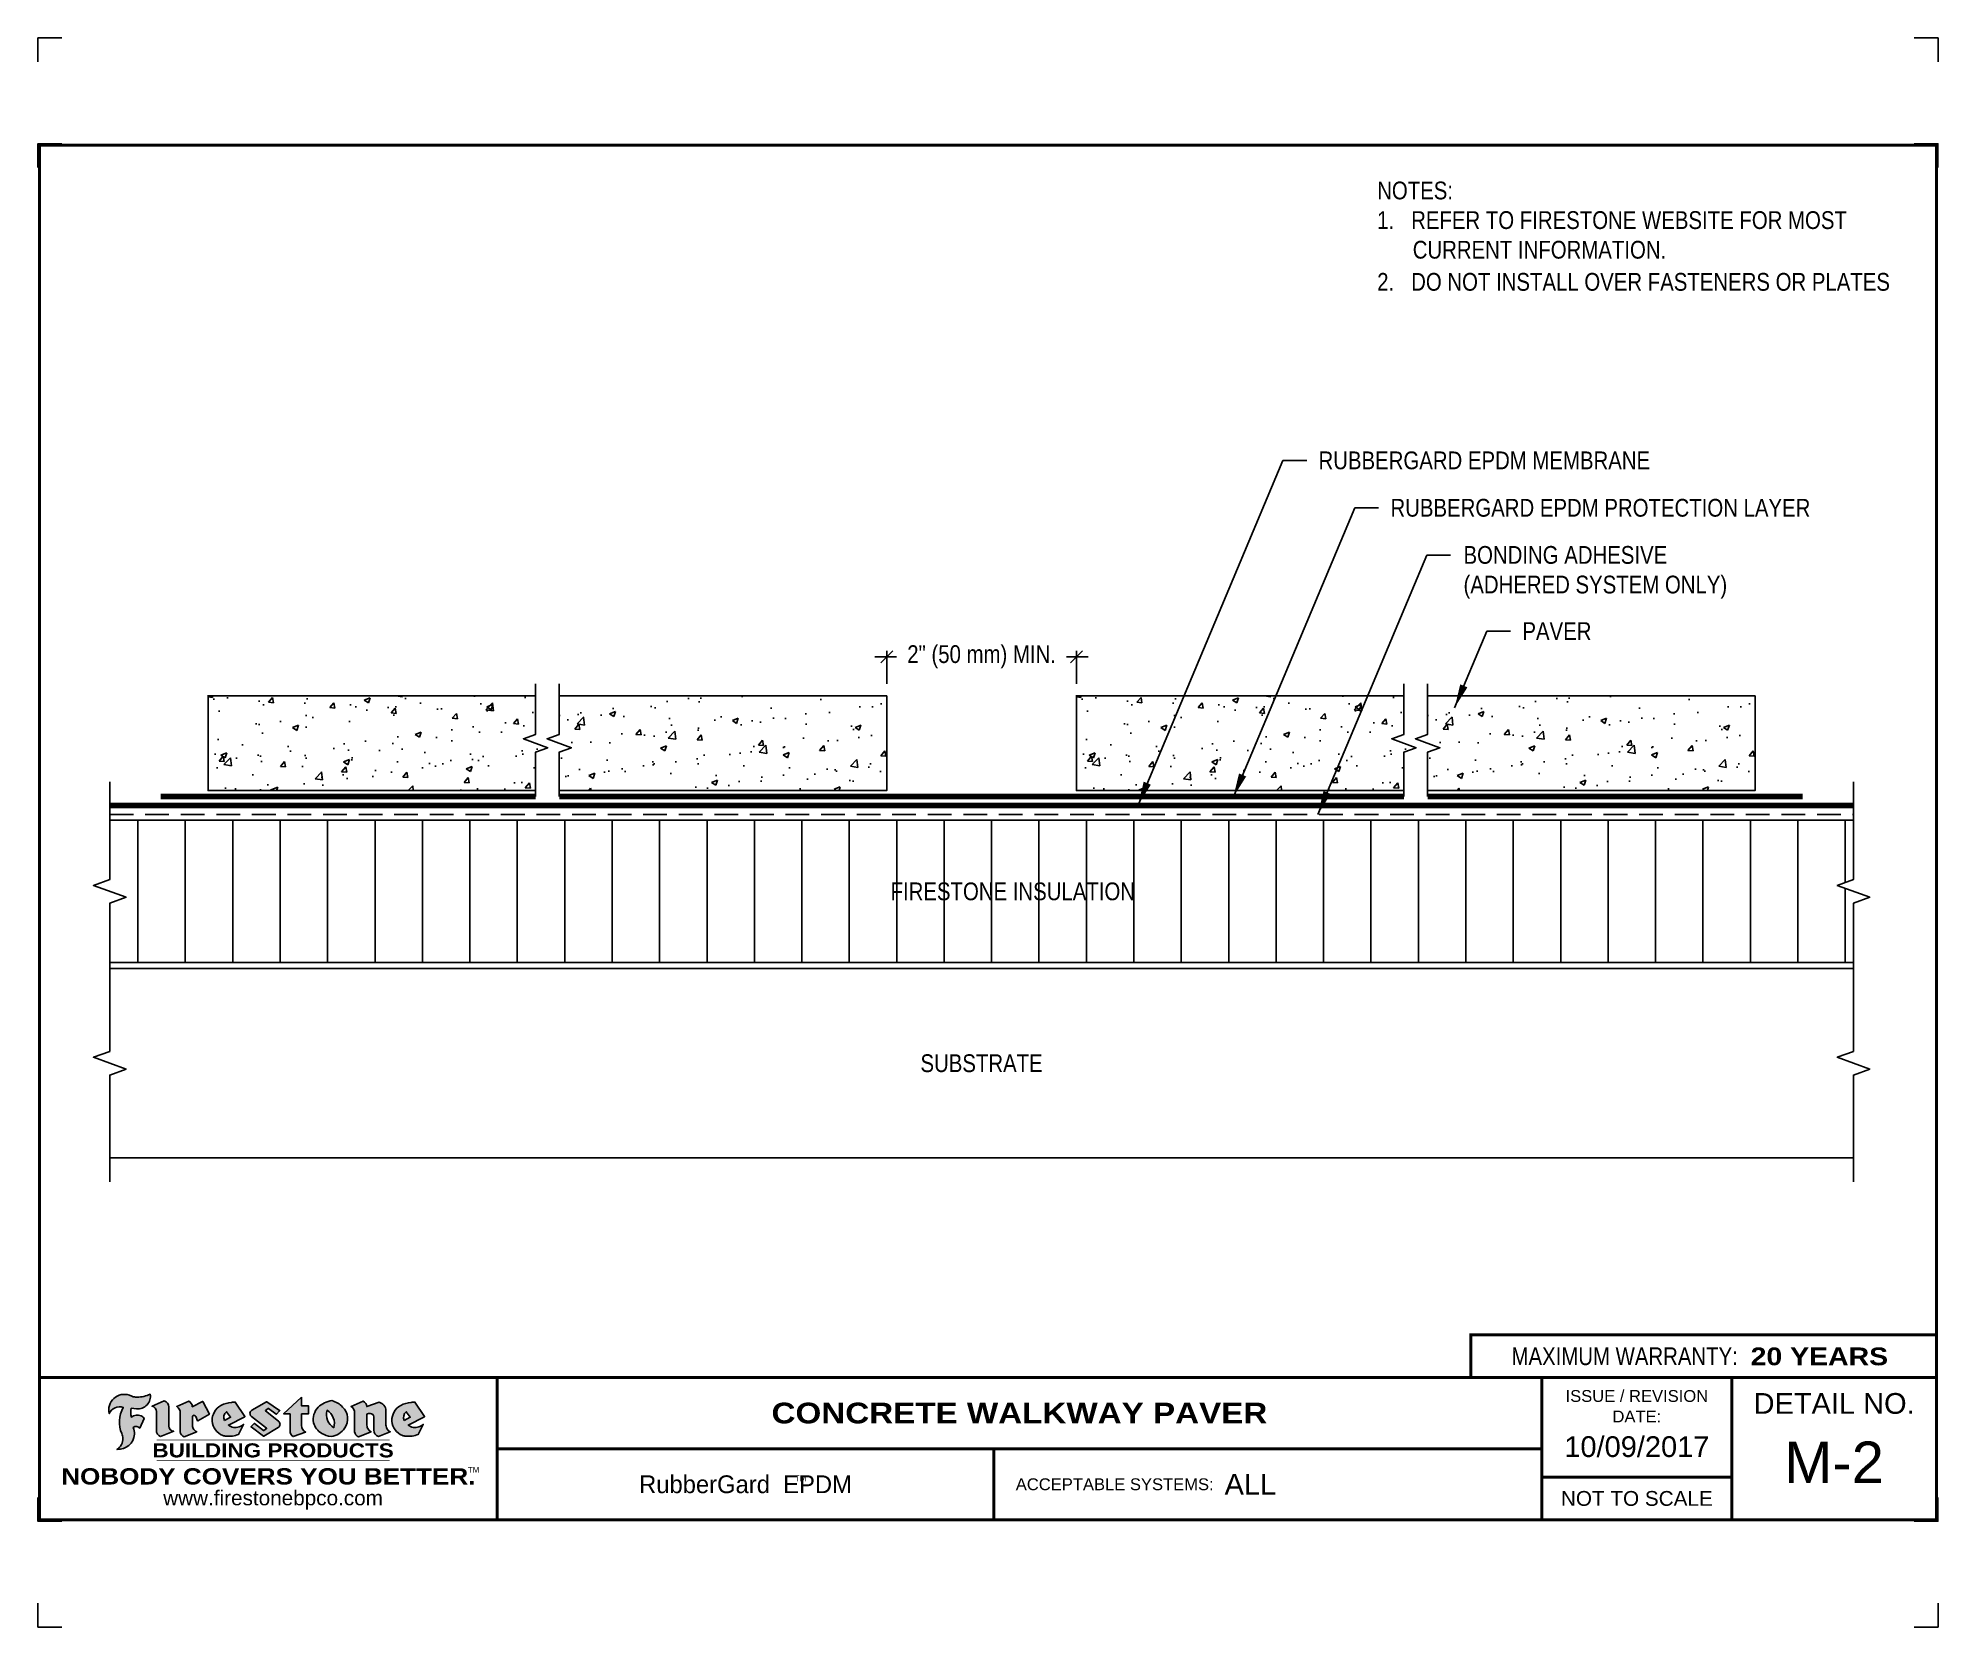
# Model space of a CAD drawing. Header units: inches. Extents: x 255.4 to 275.5, y -152.4 to -135.7.
import ezdxf
from ezdxf.enums import TextEntityAlignment as Align

# ---------------------------------------------------------------- set-up
doc = ezdxf.new("R2010")
doc.units = ezdxf.units.IN
doc.header["$MEASUREMENT"] = 0
doc.linetypes.add('HIDDEN', pattern=[0.375, 0.25, -0.125])
doc.layers.get('0').update_dxf_attribs({"linetype": 'CONTINUOUS'})
doc.layers.get('DEFPOINTS').update_dxf_attribs({"linetype": 'CONTINUOUS'})
for name, color, linetype in [('FSBP-ACCESSORY-FIRESTONE', 7, 'CONTINUOUS'), ('FSBP-ADHESIVE', 1, 'HIDDEN'), ('FSBP-ANNO-NOTE', 7, 'CONTINUOUS'), ('FSBP-INSULATION', 7, 'CONTINUOUS'), ('FSBP-MEMBRANE', 7, 'CONTINUOUS'), ('FSBP-SUBSTRATE-GENERIC', 9, 'CONTINUOUS'), ('FSBP-TTLB', 7, 'CONTINUOUS'), ('FSBP-TTLB-BORDER', 7, 'CONTINUOUS'), ('FSBP-TTLB-TEXT', 7, 'CONTINUOUS')]:
    doc.layers.add(name, color=color, linetype=linetype)
doc.styles.add('FSBP_ARIAL', font='arial.ttf')
doc.styles.add('FSBP_ARIAL_BOLD', font='')
doc.styles.add('FSBP_ARIAL_NAR', font='ARIALN.TTF')
doc.styles.add('FSBP_BANKGOTHIC', font='bgothm.ttf')
doc.styles.get('FSBP_ARIAL_BOLD').set_extended_font_data('Arial Black')
doc.dimstyles.new('FSBP-DIM', dxfattribs={"dimtxt": 0.1875, "dimasz": 0.125, "dimexe": 0.0625, "dimexo": 0.125, "dimgap": 0.125, "dimtad": 0, "dimdec": 0, "dimzin": 1, "dimdsep": 46, "dimlunit": 4, "dimtxsty": 'FSBP_ARIAL_NAR', "dimblk": 'OBLIQUE', "dimcen": 0.09375, "dimdle": 0.0625, "dimclrd": 256, "dimclre": 256, "dimclrt": 256, "dimadec": 0, "dimazin": 0, "dimtfac": 1, "dimtdec": 0, "dimtmove": 1, "dimatfit": 3, "dimfxl": 1, "dimtolj": 1, "dimtzin": 0, "dimlwd": -1, "dimlwe": -1, "dimarcsym": 0})
doc.dimstyles.new('FSBP-LEADER', dxfattribs={"dimtxt": 0.1875, "dimasz": 0.25, "dimexe": 0.0625, "dimexo": 0.125, "dimgap": 0.125, "dimtad": 0, "dimtih": 1, "dimtoh": 1, "dimdec": 4, "dimzin": 0, "dimdsep": 46, "dimlunit": 4, "dimtxsty": 'FSBP_ARIAL_NAR', "dimcen": 0.09375, "dimclrd": 256, "dimclre": 256, "dimclrt": 256, "dimadec": 0, "dimazin": 0, "dimtfac": 1, "dimtdec": 4, "dimtofl": 0, "dimtmove": 0, "dimatfit": 3, "dimfxl": 1, "dimtolj": 1, "dimtzin": 0, "dimlwd": -1, "dimlwe": -1, "dimarcsym": 0})

# ---------------------------------------------------------------- blocks, each defined once
blk = doc.blocks.new('TTLB-EPDM_1')
at = {"layer": 'FSBP-TTLB-TEXT'}
h = blk.add_hatch(color=1, dxfattribs=at)
edge = h.paths.add_edge_path()
edge.add_arc((1.037309769669573, -0.1982514792917306), 0.1319107607348553, 264.0410451462098, 370.3106169565175)
edge.add_arc((1.027551646585694, 0.1214293576525799), 0.3273056962876235, 270.05058356628535, 295.23459397187514, ccw=False)
edge.add_arc((1.022801957313345, -0.06680179986895154), 0.1391656561713503, 249.3281275763668, 272.0749124149863, ccw=False)
edge.add_line((0.9736743133014443, -0.1970076156048179), (0.9474927838574558, -0.1852745150568325))
edge.add_arc((0.8939498971398288, -0.3394262635682071), 0.1631857907024099, 70.84590087378872, 194.3325259843273)
edge.add_arc((0.8444260109029493, -0.4259936440910768), 0.1179914261095279, 70.96950098067128, 156.9641407594482, ccw=False)
edge.add_arc((1.153141409296894, -0.4684497516079468), 0.3110405457095052, 150.3231137483159, 203.2084295854517)
edge.add_arc((0.7562495500622943, -0.6412608153899899), 0.1218587156617311, 0.8849157075190988, 24.34668939894999, ccw=False)
edge.add_arc((0.7493781665697374, -0.6475258110744375), 0.1289731377238325, -58.36655102076742, 3.6216782311386737, ccw=False)
edge.add_arc((0.8256699029544474, -0.5792158350996106), 0.1783301886510354, 267.2205474105585, 354.1381621173521)
edge.add_arc((0.7903121048625305, -0.6011409294291745), 0.212787892960859, 0.9996158580669322, 21.00503380861244)
edge.add_arc((1.01880712263941, -0.5666691048185161), 0.05136395668415847, 40.82117713173261, 125.52727787225791, ccw=False)
edge.add_line((1.057676976260041, -0.5330924682126437), (1.102776947655911, -0.4308018311949837))
edge.add_arc((1.040858222524664, -0.4699705673995949), 0.07326744446031509, 32.31675181867256, 66.31481236598174)
edge.add_arc((1.032262518825329, -0.5063316993097662), 0.1102246948011782, 69.8179132332389, 125.254734720681)
edge.add_arc((1.127708877207287, -0.368959353531244), 0.1659710644737306, 164.1569669952081, 196.5811013160487, ccw=False)
edge.add_line((0.9680425188342383, -0.3236487780942383), (1.023615334387159, -0.3294494641845773))
h = blk.add_hatch(color=1, dxfattribs=at)
edge = h.paths.add_edge_path()
edge.add_line((1.275239419159561, -0.6223407783464694), (1.415345367376062, -0.5660418822574371))
edge.add_arc((1.421019305783958, -0.5090099247487757), 0.05731350411836949, 181.9717871001989, 264.31851000495806, ccw=False)
edge.add_line((1.363739737527226, -0.5109819325197265), (1.363412352251203, -0.3102363679013962))
edge.add_arc((1.294263659668751, -0.3103491388303989), 0.06914878453844908, 0.0934405599591014, 72.42834396969012)
edge.add_line((1.315139561173908, -0.2444268274366692), (1.186839444240604, -0.3024209471341379))
edge.add_arc((1.175246268095289, -0.3585110609420917), 0.05727567197445628, -0.017399788185912257, 78.322067691347, ccw=False)
edge.add_line((1.232521937428658, -0.3585284546236807), (1.232574268422297, -0.555126496687123))
edge.add_arc((1.305699496415486, -0.5558575689677219), 0.07312888236350451, 179.4272023230205, 245.3845503102953)
h = blk.add_hatch(color=1, dxfattribs=at)
edge = h.paths.add_edge_path()
edge.add_line((1.792026821926584, -0.3839679064720229), (1.722158956877934, -0.2518542302253621))
edge.add_arc((1.720119655279638, -0.2529327078887852), 0.002306916790721817, 27.87197133405656, 117.3766794470751)
edge.add_line((1.719058846382097, -0.250884159729182), (1.610638460368705, -0.3070279753467702))
edge.add_arc((1.547088841662962, -0.3061026658494403), 0.06355635479880145, 359.165808011073, 425.8793658831422)
edge.add_line((1.573061729235633, -0.2480956029480268), (1.446879247402876, -0.3051325108639702))
edge.add_arc((1.407812067100189, -0.370357133046621), 0.07602957263902092, -3.441403975725109, 59.07992244284969, ccw=False)
edge.add_line((1.483704536400296, -0.3749210150788969), (1.483704536400296, -0.5723838140635706))
edge.add_arc((1.54053746518044, -0.568254406115083), 0.05698275005415228, 184.1557352478595, 255.3066498366543)
edge.add_line((1.526084036778343, -0.6233736605654059), (1.657291340682093, -0.570650514527486))
edge.add_arc((1.688298576827198, -0.5021390388423987), 0.0752015358480571, 207.5160880841914, 245.649226723163, ccw=False)
edge.add_arc((1.721050197024907, -0.4914488168456328), 0.1093332836229113, 179.4823365255141, 204.5537900001094, ccw=False)
edge.add_line((1.611721375809452, -0.4904610114968335), (1.611721375809452, -0.4126404716788983))
edge.add_arc((1.628589765097195, -0.414159299036043), 0.01693662875851176, 28.356188110622725, 174.8549701683585, ccw=False)
edge.add_arc((1.627340435522395, -0.4197189881350504), 0.02111886817708033, 22.216893572439517, 40.10213956426492, ccw=False)
edge.add_line((1.646891420738257, -0.4117336534413738), (1.666638796144639, -0.4549750258192233))
edge.add_arc((1.668737246926742, -0.4540167099035481), 0.002306916790685496, 204.545128184284, 299.6323508190091)
edge.add_line((1.669877862091766, -0.4560219186518992), (1.791128135493295, -0.3870515928837648))
edge.add_line((1.791128135493295, -0.3870515928837648), (1.792026821926584, -0.3839679064720229))
h = blk.add_hatch(color=1, dxfattribs=at)
h.paths.add_polyline_path([(2.063388732080512, -0.2583237030618903, 0.02524281661523788), (2.025024361750752, -0.2610532129309178, 0.1213611957758757), (1.901773912052249, -0.3008158885520373, 0.6151668103976068), (1.93274136141747, -0.6099060679591872, 0.05306812109568645), (1.967936229862175, -0.617865745600497, 0.1150932231766138), (2.099126721549737, -0.5994933789882708), (2.151195569562105, -0.4944891916583316, -0.08755405562188731), (2.104230609512001, -0.5187113292177372, -0.265591761123442), (1.992692314386659, -0.5010701623316862), (2.165347897647223, -0.4141184325909109, 0.4518949533370738), (2.166222728871162, -0.4107679608846269)])
h.paths.add_polyline_path([(2.014217313945437, -0.4188965037300676), (1.951113654018855, -0.4515330109460507, -0.3720533890450154), (1.973177450672722, -0.3607130665457561)], flags=16)
h = blk.add_hatch(color=1, dxfattribs=at)
edge = h.paths.add_edge_path()
edge.add_arc((2.260407392426802, -0.3775796671688782), 0.04152450223225729, 123.20805433950699, 232.2027298779723, ccw=False)
edge.add_line((2.237665217914071, -0.3428366421988329), (2.393535971665983, -0.2540943745380986))
edge.add_arc((2.394677353533142, -0.2560991469722482), 0.002306916790741334, 55.64644466176611, 119.65426054492559, ccw=False)
edge.add_line((2.395979141996861, -0.2541946229174954), (2.531809646140459, -0.3470380726374032))
edge.add_arc((2.530468902927946, -0.3489153772789875), 0.002306916790700397, -42.731101238422525, 54.4661353739603, ccw=False)
edge.add_line((2.532163440279987, -0.3504807552658491), (2.498457913851155, -0.3869673252714421))
edge.add_arc((2.496763376499139, -0.3854019472845934), 0.002306916790672934, 233.7527076894875, 317.26889876138785, ccw=False)
edge.add_line((2.495399362263356, -0.38726241234572), (2.413849913492982, -0.3274738082119626))
edge.add_arc((2.412485899257181, -0.3293342732731342), 0.002306916790720064, 53.75270768979358, 124.4135619297835)
edge.add_line((2.41118211687575, -0.3274311136421062), (2.382933981293377, -0.346782838468144))
edge.add_arc((2.38423776367478, -0.3486859980991606), 0.002306916790694898, 124.4135619293799, 231.8459020253626)
edge.add_line((2.382812599816248, -0.3505000469010184), (2.519899969301207, -0.4581994452042721))
edge.add_arc((2.494247019847682, -0.4908523236374461), 0.04152450223225742, -55.21225898295222, 51.84590202520428, ccw=False)
edge.add_line((2.517938320565804, -0.5249552055672808), (2.364434947484597, -0.6179520922513717))
edge.add_arc((2.36323960192349, -0.6159790200102006), 0.002306916790726996, 233.2955624372927, 301.20872157023314, ccw=False)
edge.add_line((2.361860787187538, -0.6178285429225383), (2.231266621301074, -0.5204709167214361))
edge.add_arc((2.232647938930649, -0.5186232623475259), 0.002306916790697672, 135.5134179846393, 233.21798691998708, ccw=False)
edge.add_line((2.231002150870836, -0.5170067083764565), (2.262839375599356, -0.4845937328397696))
edge.add_arc((2.264485163659225, -0.4862102868108537), 0.002306916790748497, 53.0352839999411, 135.513417985369, ccw=False)
edge.add_line((2.265872365996302, -0.4843670465239001), (2.361834678328762, -0.5565872257804898))
edge.add_arc((2.363221880665761, -0.5547439854936304), 0.002306916790627066, 233.0352840000685, 302.2362632414394)
edge.add_line((2.36445241715569, -0.5566953042850713), (2.39428499383348, -0.5378823484768844))
edge.add_arc((2.393054457343549, -0.5359310296853765), 0.002306916790685166, 302.2362632406177, 412.2027298768422)
edge.add_line((2.394468296066179, -0.5341081404551886), (2.234958295420142, -0.4103916733127022))
h = blk.add_hatch(color=1, dxfattribs=at)
edge = h.paths.add_edge_path()
edge.add_line((2.763460561272041, -0.2072496393923444), (2.763460561272041, -0.2969520779963801))
edge.add_arc((2.765767478062699, -0.2969520779963943), 0.00230691679065842, 179.9999999996471, 269.9999999996471)
edge.add_line((2.765767478062685, -0.2992589947870528), (2.835417693520355, -0.2992589947870528))
edge.add_arc((2.835417693520355, -0.3015659115777538), 0.002306916790701052, 0, 90, ccw=False)
edge.add_line((2.837724610311056, -0.3015659115777538), (2.837724610311056, -0.3790761307453892))
edge.add_arc((2.83541769352037, -0.3790761307453749), 0.002306916790686842, 269.99999999964706, 359.99999999964706, ccw=False)
edge.add_line((2.835417693520355, -0.3813830475360618), (2.765767478062685, -0.3813830475360618))
edge.add_arc((2.765767478062699, -0.3836899643267202), 0.00230691679065842, 90.00000000035294, 180.0000000003529)
edge.add_line((2.763460561272041, -0.3836899643267344), (2.763460561272041, -0.5033995910642801))
edge.add_arc((2.836735953378943, -0.5071368822038516), 0.07337063740681413, 177.0802527808789, 245.3249543133826)
edge.add_line((2.806105814540615, -0.5738080530967267), (2.674529557384915, -0.6226036013049594))
edge.add_arc((2.708610405062069, -0.564298408791804), 0.06753517344606039, 177.0345319916277, 239.6926428024901, ccw=False)
edge.add_line((2.641165668230087, -0.560804539009709), (2.641165668230087, -0.3836899643267344))
edge.add_arc((2.638858751439429, -0.3836899643267202), 0.00230691679065842, 359.9999999996471, 449.999999999647)
edge.add_line((2.638858751439443, -0.3813830475360618), (2.572857950769389, -0.3813830475360618))
edge.add_line((2.572857950769389, -0.3813830475360618), (2.763460561272041, -0.2072496393923444))
h = blk.add_hatch(color=1, dxfattribs=at)
edge = h.paths.add_edge_path(flags=16)
edge.add_arc((2.940363509127394, -0.4847985213681437), 0.1684614578629418, 344.5558804047865, 417.0140046669545)
edge.add_arc((3.194458079644619, -0.3883534532477785), 0.1684614578629414, 164.5558804047864, 237.0140046669546)
edge = h.paths.add_edge_path()
edge.add_arc((3.069375116502199, -0.4399344555144872), 0.1828726885096673, 136.0914512150047, 191.213418978326)
edge.add_arc((3.064939550433406, -0.4318234379590333), 0.1803148804748503, 194.0167254156723, 240.6663730831859)
edge.add_arc((3.098047041778981, -0.3845058757092554), 0.2378525180183701, 239.2975390661776, 264.2889872773176)
edge.add_arc((3.04884478212623, -0.4190232383793012), 0.203760689247156, 277.1986764832036, 326.503572961274)
edge.add_arc((3.077739326803546, -0.4341046616465112), 0.171374865791709, 325.3768876809902, 406.3828327799087)
edge.add_arc((3.011839488065919, -0.4896144380417797), 0.2571945645850002, 44.28462553519766, 73.82901434867304)
edge.add_arc((3.117152499586992, -0.4983433120546693), 0.2579560664039132, 97.50292863483666, 134.1039137579027)
h = blk.add_hatch(color=1, dxfattribs=at)
edge = h.paths.add_edge_path()
edge.add_line((3.322690228557462, -0.5721896537377091), (3.322690228557462, -0.3749210150788969))
edge.add_arc((3.246797759257384, -0.3703571330465745), 0.076029572638996, 356.5585960242387, 419.0799224428129)
edge.add_line((3.285864939560099, -0.3051325108639702), (3.412047421392799, -0.2480956029480268))
edge.add_arc((3.386074533820159, -0.3061026658494941), 0.06355635479883807, 0.3962622833877276, 65.87936588318718, ccw=False)
edge.add_line((3.449629368605429, -0.3056631084210863), (3.580526418688805, -0.2593848434574539))
edge.add_arc((3.555744121700958, -0.3530904070730321), 0.09692726601172152, 2.366977007666776, 75.18615851992018, ccw=False)
edge.add_line((3.652588689330287, -0.3490873311063041), (3.652588689330287, -0.4883770011386872))
edge.add_arc((3.761877549389556, -0.4914934052703811), 0.1093332836229047, 178.3666365323574, 204.5537900000422)
edge.add_arc((3.729125929191727, -0.5021836272670953), 0.07520153584796169, 207.5160880841711, 245.2240541443093)
edge.add_line((3.697611150971852, -0.5704631245385627), (3.572585913552643, -0.6207021253773775))
edge.add_arc((3.59534718600759, -0.5526356419907701), 0.07177131519198746, 180.3328587115751, 251.51018566665869, ccw=False)
edge.add_line((3.523577081955409, -0.5530525936986663), (3.523577081955409, -0.4153032515383615))
edge.add_arc((3.486319529276879, -0.4148773504126441), 0.0372599868942854, 359.3450650296066, 449.0500281941028)
edge.add_arc((3.482769874121713, -0.4419622099033496), 0.06447454900600783, 86.29402372314017, 119.8211331593848)
edge.add_line((3.450707067966732, -0.3860252459975726), (3.450707067966732, -0.4904610114968335))
edge.add_arc((3.560035889182251, -0.491448816845647), 0.1093332836229751, 179.4823365255069, 204.5537900001023)
edge.add_arc((3.527284268984408, -0.5021390388424952), 0.07520153584796385, 207.5160880841699, 245.6492267231416)
edge.add_line((3.496277032839316, -0.570650514527486), (3.365069728935509, -0.6233736605654059))
edge.add_arc((3.37950248606194, -0.5682868177318081), 0.05694615642555727, 183.9298782390169, 255.318496325343, ccw=False)
h = blk.add_hatch(color=1, dxfattribs=at)
h.paths.add_polyline_path([(3.957695472291277, -0.2583237030618903, 0.02524281661523822), (3.919331101961575, -0.2610532129309178, 0.1085638477195505), (3.807890832595604, -0.2939221658134414, 0.6425897848490651), (3.827048101628293, -0.6099060679591872, 0.05306812109569052), (3.862242970072884, -0.617865745600497, 0.1150932231766133), (3.993433461760503, -0.5994933789882708), (4.045502309772871, -0.4944891916583316, -0.08755405562189084), (3.998537349722767, -0.5187113292177372, -0.2655917611234366), (3.886999054597368, -0.5010701623316862), (4.059654637857989, -0.4141184325909109, 0.4518949533370731), (4.060529469081928, -0.4107679608846269)])
h.paths.add_polyline_path([(3.90852405415626, -0.4188965037300676), (3.845420394229677, -0.4515330109460507, -0.3720533890450147), (3.867484190883488, -0.3607130665457561)], flags=16)
at = {"layer": 'DEFPOINTS', "linetype": 'Continuous', "ltscale": 1.75}
for points in [[(-0.015625, 13.88083333333333), (-0.015625, 14.13083333333333), (0.234375, 14.13083333333333)], [(20.01562500000003, 13.88083333333333), (20.01562500000003, 14.13083333333333), (19.76562500000003, 14.13083333333333)], [(-0.015625, -2.380833333333342), (-0.015625, -2.630833333333342), (0.234375, -2.630833333333342)], [(20.01562500000003, -2.380833333333342), (20.01562500000003, -2.630833333333342), (19.76562500000003, -2.630833333333342)]]:
    blk.add_lwpolyline(points, dxfattribs=at)
at = {"layer": 'DEFPOINTS', "color": 1}
for points in [[(0.234375, 13.015625), (-0.015625, 13.015625), (-0.015625, 12.765625)], [(20.015625, 12.765625), (20.015625, 13.015625), (19.765625, 13.015625)], [(0.234375, -1.515625), (-0.015625, -1.515625), (-0.015625, -1.265625)], [(20.015625, -1.265625), (20.015625, -1.515625), (19.765625, -1.515625)]]:
    blk.add_lwpolyline(points, dxfattribs=at)
at = {"layer": 'FSBP-TTLB', "const_width": 0.03125}
blk.add_lwpolyline([(15.09028770518938, 0), (20, 0), (20, 0.4512598240669945), (15.09028770518938, 0.4512598240669945)], close=True, dxfattribs=at)
for points in [[(0, 0), (0, -1.5), (20, -1.5), (20, 0), (0, 0)], [(4.825208527206769, 0), (4.825208527206769, -0.75)], [(15.84028770518938, 0), (15.84028770518938, -1.5)], [(17.84110496735593, 0), (17.84110496735593, -1.5)], [(20, 0), (20, -1.5)], [(4.825208527206769, -0.75), (15.84028770518938, -0.75)], [(4.825208527206769, -0.75), (4.825208527206769, -1.5)], [(15.84028770518938, -1.048740175933006), (17.84110496735593, -1.048740175933006)]]:
    blk.add_lwpolyline(points, dxfattribs=at)
at = {"layer": 'FSBP-TTLB-BORDER', "const_width": 0.03125}
blk.add_lwpolyline([(20, 0), (20, 13), (0, 13), (0, 0)], dxfattribs=at)
at = {"layer": 'FSBP-TTLB-TEXT', "color": 1}
blk.add_line((0.7358432058323388, -0.379822754145593), (0.7358432058323388, -0.379822754145593), dxfattribs=at)
for points in [[(1.023615323725323, -0.3294494630716969, 0.5000510906601082), (1.167090420776901, -0.1746414942047778, -0.1103304102359608), (1.027840608309816, -0.2058762110801382, -0.09957876667165425), (0.9736743133014443, -0.1970076156048179), (0.9474927838574558, -0.1852745150568325, 0.5978159689075124), (0.7358432058323388, -0.379822754145593, -0.3938834584182213), (0.8828996422548698, -0.3144510229727047, 0.2349406564350952), (0.86727108227484, -0.5910237178633082, -0.1027304183841549), (0.8780937320133262, -0.6393788197974146, -0.2772692352614086), (0.8170223912655956, -0.7573362346216896, 0.3985429150902959), (1.003067614090241, -0.5974286950643517, 0.0875124847930418), (0.9889600163401155, -0.5248671157293501, -0.3874031597924062), (1.057676976260041, -0.5330924682126437), (1.102776947655911, -0.4308018311949837, 0.1494423498871741), (1.07029056398062, -0.4028746979725923, 0.2467195073738216), (0.9686394281704906, -0.4163228904100862, -0.1424285161541127), (0.9680425188342383, -0.3236487780942383), (1.023615334387159, -0.3294494641845773)], [(2.166222728871162, -0.4107679608846269), (2.063388732080512, -0.2583237030618903, 0.02524281661523788), (2.025024361750752, -0.2610532129309178, 0.1085638477195265), (1.913584092384895, -0.2939221658134414, 0.6425897848491228), (1.93274136141747, -0.6099060679591872, 0.05306812109568648), (1.967936229862175, -0.617865745600497, 0.1150932231766137), (2.099126721549737, -0.5994933789882708), (2.151195569562105, -0.4944891916583316, -0.0875540556218873), (2.104230609512001, -0.5187113292177372, -0.2655917611234418), (1.992692314386659, -0.5010701623316862), (2.165347897647223, -0.4141184325909109)], [(2.763460561272041, -0.2072496393923444), (2.763460561272041, -0.2969520779963801, 0.4142135623730958), (2.765767478062685, -0.2992589947870528), (2.835417693520355, -0.2992589947870528, -0.414213562373095), (2.837724610311056, -0.3015659115777538), (2.837724610311056, -0.3790761307453892, -0.4142135623730938), (2.835417693520355, -0.3813830475360618), (2.765767478062685, -0.3813830475360618, 0.4142135623730958), (2.763460561272041, -0.3836899643267344), (2.763460561272041, -0.5033995910642801, 0.3068985753588853), (2.806105814540615, -0.5738080530967267), (2.674529557384915, -0.6226036013049594, -0.2804194150632976), (2.641165668230087, -0.560804539009709), (2.641165668230087, -0.3836899643267344, 0.414213562373095), (2.638858751439443, -0.3813830475360618), (2.572857950769389, -0.3813830475360618), (2.763460561272041, -0.2072496393923444)], [(4.060529469081928, -0.4107679608846269), (3.957695472291277, -0.2583237030618903, 0.02524281661523788), (3.919331101961575, -0.2610532129309178, 0.1085638477195265), (3.807890832595604, -0.2939221658134414, 0.6425897848491228), (3.827048101628293, -0.6099060679591872, 0.05306812109568648), (3.862242970072884, -0.617865745600497, 0.1150932231766137), (3.993433461760503, -0.5994933789882708), (4.045502309772871, -0.4944891916583316, -0.0875540556218873), (3.998537349722767, -0.5187113292177372, -0.2655917611234418), (3.886999054597368, -0.5010701623316862), (4.059654637857989, -0.4141184325909109)], [(4.059654637857989, -0.4141184325909109, 0.4518949533370731), (4.060529469081928, -0.4107679608846269, 0.4518949533370731)]]:
    blk.add_lwpolyline(points, format="xyb", dxfattribs=at)
for points in [[(1.275239419159561, -0.6223407783464694), (1.415345367376062, -0.5660418822574371, -0.3756100036733062), (1.363739737527226, -0.5109819325197265), (1.363412352251203, -0.3102363679013962, 0.3265360292958048), (1.315139561173908, -0.2444268274366692), (1.186839444240604, -0.3024209471341379, -0.3557863980845349), (1.232521937428658, -0.3585284546236807), (1.232574268422297, -0.555126496687123, 0.2960110723418457)], [(1.792026821926584, -0.3839679064720229), (1.722158956877934, -0.2518542302253621, 0.4116839150163434), (1.719058846382097, -0.250884159729182), (1.610638460368705, -0.3070279753467702, 0.2996033003794034), (1.573061729235633, -0.2480956029480268), (1.446879247402876, -0.3051325108639702, -0.2797757560995365), (1.483704536400296, -0.3749210150788969), (1.483704536400296, -0.5723838140635706, 0.320828638474519), (1.526084036778343, -0.6233736605654059), (1.657291340682093, -0.570650514527486, -0.1679398621276611), (1.621603752698661, -0.5368819723450571, -0.1098333365370753), (1.611721375809452, -0.4904610114968335), (1.611721375809452, -0.4126404716788983, -0.743334502655012), (1.64349420176768, -0.4061152228778298, -0.07819791644735608), (1.646891420738257, -0.4117336534413738), (1.666638796144639, -0.4549750258192233, 0.4404648714563479), (1.669877862091766, -0.4560219186518992), (1.791128135493295, -0.3870515928837648)], [(1.951113654018855, -0.4515330109460507), (2.014217313945437, -0.4188965037300676), (1.973177450672722, -0.3607130665457561, 0.3720533890450154)], [(2.234958295420142, -0.4103916733127022, -0.5150044486718882), (2.237665217914071, -0.3428366421988329), (2.393535971665983, -0.2540943745380986, -0.2867822934100265), (2.395979141996861, -0.2541946229174954), (2.531809646140459, -0.3470380726374032, -0.4515027974650387), (2.532163440279987, -0.3504807552658491), (2.498457913851155, -0.3869673252714421, -0.3814439164929681), (2.495399362263356, -0.38726241234572), (2.413849913492982, -0.3274738082119626, 0.3184718635035665), (2.41118211687575, -0.3274311136421062), (2.382933981293377, -0.346782838468144, 0.5064094529656681), (2.382812599816248, -0.3505000469010184), (2.519899969301207, -0.4581994452042721, -0.5043597839115849), (2.517938320565804, -0.5249552055672808), (2.364434947484597, -0.6179520922513717, -0.3053163970316367), (2.361860787187538, -0.6178285429225383), (2.231266621301074, -0.5204709167214361, -0.4541703869768119), (2.231002150870836, -0.5170067083764565), (2.262839375599356, -0.4845937328397696, -0.3762644290664977), (2.265872365996302, -0.4843670465239001), (2.361834678328762, -0.5565872257804898, 0.3114700032088108), (2.36445241715569, -0.5566953042850713), (2.39428499383348, -0.5378823484768844, 0.520381097387146), (2.394468296066179, -0.5341081404551886)], [(2.937624918725987, -0.3131105398334029, 0.2452625673097023), (2.889993533867141, -0.4754966266250307, 0.2064059665179019), (2.976604338974084, -0.5890186876871866, 0.1094800500670344), (3.074378098474654, -0.6211778035979165, 0.2185147641853038), (3.218764944843201, -0.5314757029352819, 0.3689489483072479), (3.195959963110113, -0.3100352223135445, 0.1296305888694145), (3.0834694040758, -0.242595816912754, 0.1610736375384317)], [(3.10274193015772, -0.5296595419651595, 0.3271311138286319), (3.032079658614293, -0.3434924326507627, 0.3271311138286322)], [(3.322690228557462, -0.5721896537377091), (3.322690228557462, -0.3749210150788969, 0.2797757560995341), (3.285864939560099, -0.3051325108639702), (3.412047421392799, -0.2480956029480268, -0.2937618496109166), (3.449629368605429, -0.3056631084210863), (3.580526418688805, -0.2593848434574539, -0.3288760160581939), (3.652588689330287, -0.3490873311063041), (3.652588689330287, -0.4883770011386872, 0.114762897203527), (3.662431105063263, -0.536926560769686, 0.166032965990522), (3.697611150971852, -0.5704631245385627), (3.572585913552643, -0.6207021253773775, -0.3209557512194564), (3.523577081955409, -0.5530525936986663), (3.523577081955409, -0.4153032515383615, 0.4127061514896111), (3.48693727661589, -0.3776224848030694, 0.1473421876160361), (3.450707067966732, -0.3860252459975726), (3.450707067966732, -0.4904610114968335, 0.1098333365370753), (3.460589444855941, -0.5368819723450855, 0.1679398621276611), (3.496277032839316, -0.570650514527486), (3.365069728935509, -0.6233736605654059, -0.3219729545308964), (3.322690228557462, -0.5721896537377091, 29.1476284739)], [(3.845420394229677, -0.4515330109460507), (3.90852405415626, -0.4188965037300676), (3.867484190883488, -0.3607130665457561, 0.3720533890450154)]]:
    blk.add_lwpolyline(points, format="xyb", close=True, dxfattribs=at)
at = {"layer": 'FSBP-TTLB-TEXT'}
for points, const_width in [([(1.233926579809207, -0.6584455781731435), (3.691229482685259, -0.6584455781731577)], 0.0078125), ([(10.06152282927678, -0.75), (10.06152282927678, -1.5)], 0.03125), ([(1.233926579809207, -0.8761560960495984), (3.691229482685259, -0.8761560960495842)], 0.0078125)]:
    blk.add_lwpolyline(points, dxfattribs=dict(at, const_width=const_width))
at = {"layer": 'FSBP-TTLB-TEXT', "color": 1}
for centre, start, end in [((1.789987520328282, -0.3850463841354355), 299.6323508193319, 27.87197133380463), ((2.164310260790558, -0.412058050385383), 296.7304547840455, 34.00233684987403)]:
    blk.add_arc(centre, 0.00230691679068068, start, end, dxfattribs=at)
at = {"layer": 'FSBP-TTLB-TEXT', "style": 'FSBP_ARIAL_NAR'}
blk.add_text('MAXIMUM WARRANTY:', height=0.1875, dxfattribs=at).set_placement((17.90516569312837, 0.2256299120335257), align=Align.MIDDLE_RIGHT)
at = {"layer": 'FSBP-TTLB-TEXT'}
for s, height, style, p in [('ISSUE / REVISION', 0.125, 'FSBP_ARIAL', (16.84069633627263, -0.1938496373466023)), ('DETAIL NO.', 0.21875, 'FSBP_ARIAL', (18.92055248367797, -0.2724398367368792)), ('DATE:', 0.125, 'FSBP_ARIAL', (16.84069633627263, -0.409973105348854)), ('www.firestonebpco.com', 0.15625, 'FSBP_ARIAL', (2.462578031247233, -1.268657306740124)), ('RubberGard  EPDM', 0.1875, 'FSBP_BANKGOTHIC', (7.443365678241776, -1.125)), ('TM', 0.0625, 'FSBP_BANKGOTHIC', (8.023397742165457, -1.062518816683806)), ('NOT TO SCALE', 0.15625, 'FSBP_ARIAL', (16.84069633627263, -1.274370087966503))]:
    blk.add_text(s, height=height, dxfattribs=dict(at, style=style)).set_placement(p, align=Align.MIDDLE_CENTER)
at = {"layer": 'FSBP-TTLB-TEXT', "lineweight": 18, "style": 'FSBP_ARIAL_BOLD'}
blk.add_text('BUILDING PRODUCTS', height=0.1484375, dxfattribs=at).set_placement((2.462578031247233, -0.7673008371113639), align=Align.MIDDLE_CENTER)
at = {"layer": 'FSBP-TTLB-TEXT', "color": 1}
for s, height, style, p in [('NOBODY COVERS YOU BETTER.', 0.171875, 'FSBP_ARIAL_BOLD', (2.412604263603384, -1.041650450587369)), ('TM', 0.0625, 'FSBP_BANKGOTHIC', (4.576671173373001, -0.9725745042934193))]:
    blk.add_text(s, height=height, dxfattribs=dict(at, style=style)).set_placement(p, align=Align.MIDDLE_CENTER)
at = {"layer": 'FSBP-TTLB-TEXT', "style": 'FSBP_ARIAL'}
blk.add_text('ACCEPTABLE SYSTEMS:', height=0.125, dxfattribs=at).set_placement((10.29281281591562, -1.125), align=Align.MIDDLE_LEFT)
at = {"layer": 'FSBP-TTLB-TEXT'}
for tag, height, style, p in [('MAXIMUM_WARRANTY', 0.1875, 'FSBP_ARIAL_BOLD', (18.03987100774941, 0.2240244307510579)), ('ACCPT_SYSTEMS', 0.21875, 'FSBP_ARIAL', (12.49438170418193, -1.125))]:
    blk.add_attdef(tag, text='', height=height, dxfattribs=dict(at, style=style)).set_placement(p, align=Align.MIDDLE_LEFT)
for tag, height, style, p in [('DETAIL_DESCP_LINE_1', 0.21875, 'FSBP_ARIAL_BOLD', (10.33118450231211, -0.3736318192489421)), ('ISSUE_REV_DATE', 0.21875, 'FSBP_ARIAL', (16.84069633627263, -0.7282559425942452)), ('DETAIL_NUMBER', 0.4375, 'FSBP_ARIAL', (18.91941590748775, -0.8931630692489421))]:
    blk.add_attdef(tag, text='', height=height, dxfattribs=dict(at, style=style)).set_placement(p, align=Align.MIDDLE_CENTER)
blk = doc.blocks.new('_OBLIQUE')
at = {"color": 0, "linetype": 'ByBlock'}
blk.add_line((-0.5, -0.5), (0.5, 0.5), dxfattribs=at)
blk = doc.blocks.new('*D3')
at = {"layer": 'DEFPOINTS', "color": 0, "transparency": 16777216}
for p in [(266.3951762132994, -142.1821598660619), (264.3951762132994, -142.5941700759136), (266.3951762132994, -142.5941700759136)]:
    blk.add_point(p, dxfattribs=at)
at = {"layer": 'FSBP-ANNO-NOTE', "transparency": 16777216}
for p, q in [((264.3951762132994, -142.1821598660619), (264.2701762132994, -142.1821598660619)), ((264.3951762132994, -142.4691700759136), (264.3951762132994, -142.1196598660619)), ((264.3951762132994, -142.1821598660619), (264.4983694261234, -142.1821598660619)), ((266.3951762132994, -142.1821598660619), (266.2919830004754, -142.1821598660619)), ((266.3951762132994, -142.4691700759136), (266.3951762132994, -142.1196598660619)), ((266.3951762132994, -142.1821598660619), (266.5201762132994, -142.1821598660619))]:
    blk.add_line(p, q, dxfattribs=at)
at = {"layer": 'FSBP-ANNO-NOTE', "transparency": 16777216, "xscale": 0.125, "yscale": 0.125, "zscale": 0.125}
blk.add_blockref('_OBLIQUE', (264.3951762132994, -142.1821598660619), dxfattribs=at)
at = {"layer": 'FSBP-ANNO-NOTE', "transparency": 16777216, "xscale": 0.125, "yscale": 0.125, "zscale": 0.125, "rotation": 180}
blk.add_blockref('_OBLIQUE', (266.3951762132994, -142.1821598660619), dxfattribs=at)
at = {"layer": 'FSBP-ANNO-NOTE', "transparency": 16777216, "insert": (265.3951762132994, -142.1821598660619), "char_height": 0.1875, "attachment_point": 5, "style": 'FSBP_ARIAL_NAR'}
blk.add_mtext('\\A1;2" (50 mm) MIN.', dxfattribs=at)

msp = doc.modelspace()

# ---------------------------------------------------------------- hatches: boundary and pattern name
at = {"layer": 'FSBP-ACCESSORY-FIRESTONE'}
h = msp.add_hatch(dxfattribs=at)
h.set_pattern_fill('AR-CONC', color=256, scale=0.09, style=0)
h.set_pattern_definition([(49.99999999999999, (-1.70530256582424e-13, -87.46458333333324), (0.6455341643406781, -0.0564769214843356), [0.0675, -0.7424999999999999]), (355, (-1.70530256582424e-13, -87.46458333333324), (-0.1248762002517, 0.6769729203300107), [0.054, -0.594]), (100.4514, (0.05379451199982947, -87.46928973933323), (0.5206584435426194, 0.6204955878548583), [0.05736617099999997, -0.6310279007999993]), (46.18420000000001, (-1.70530256582424e-13, -87.28458333333325), (0.96051694376308, -0.1489671128961163), [0.10125, -1.11375]), (96.6356, (0.08004307049982946, -87.29699730963324), (0.841196434993833, 0.8767060838103975), [0.0860492591999999, -0.9465416999999992]), (351.1842, (-1.70530256582424e-13, -87.28458333333325), (0.8411957506202644, 0.8767067408327921), [0.081, -0.891]), (21, (0.08999999999982947, -87.32958333333323), (0.5372163469066155, -0.3623570015988049), [0.0675, -0.7424999999999999]), (326.0000000000001, (0.08999999999982947, -87.32958333333323), (0.2189837987294236, 0.6526350405421677), [0.054, -0.594]), (71.4514, (0.1347680096998295, -87.35977977873324), (0.7562003657233409, 0.2902774470389571), [0.05736617100000001, -0.6310279007999999]), (37.50000000000001, (-1.70530256582424e-13, -87.46458333333324), (0.0109438697855616, 0.2996044684481803), [0, -0.5868, 0, -0.603, 0, -0.59625]), (7.499999999999999, (-1.70530256582424e-13, -87.46458333333324), (0.2367625836979337, 0.3549705406941242), [0, -0.3438, 0, -0.5733, 0, -0.22725]), (327.5, (-0.2007000000001705, -87.46458333333324), (0.4804401925551681, -0.02029938456094182), [0, -0.225, 0, -0.702, 0, -0.9314999999999999]), (317.5, (-0.2907000000001705, -87.46458333333324), (0.5248675524081476, 0.09009448409908591), [0, -0.2925, 0, -0.4661999999999999, 0, -0.6615])])
h.paths.add_polyline_path([(260.6928259441097, -143.5941700759136), (260.6928259441097, -143.1879200759136), (260.8216139481466, -143.1410450759136), (260.5640379400728, -143.0472950759136), (260.6928259441097, -143.0004200759136), (260.6928259441097, -142.5941700759136), (257.2404756749199, -142.5941700759136), (257.24047567492, -143.5941700759136)])
h.paths.add_polyline_path([(260.9428259441097, -142.5941700759136), (260.9428259441097, -143.0004200759136), (260.8140379400728, -143.0472950759136), (261.0716139481466, -143.1410450759136), (260.9428259441097, -143.1879200759136), (260.9428259441097, -143.5941700759136), (264.3951762132994, -143.5941700759136), (264.3951762132994, -142.5941700759136)])
h = msp.add_hatch(dxfattribs=at)
h.set_pattern_fill('AR-CONC', color=256, scale=0.09, style=0)
h.set_pattern_definition([(49.99999999999999, (9.154700538379245, -87.46458333333327), (0.6455341643406781, -0.0564769214843356), [0.0675, -0.7424999999999999]), (355, (9.154700538379245, -87.46458333333327), (-0.1248762002517, 0.6769729203300107), [0.054, -0.594]), (100.4514, (9.208495050379245, -87.46928973933326), (0.5206584435426194, 0.6204955878548583), [0.05736617099999996, -0.6310279007999992]), (46.18420000000001, (9.154700538379245, -87.28458333333327), (0.96051694376308, -0.1489671128961163), [0.10125, -1.11375]), (96.6356, (9.234743608879246, -87.29699730963327), (0.841196434993833, 0.8767060838103975), [0.08604925919999988, -0.946541699999999]), (351.1842, (9.154700538379245, -87.28458333333327), (0.8411957506202644, 0.8767067408327921), [0.081, -0.891]), (21, (9.244700538379245, -87.32958333333326), (0.5372163469066155, -0.3623570015988049), [0.0675, -0.7424999999999999]), (326.0000000000001, (9.244700538379245, -87.32958333333326), (0.2189837987294236, 0.6526350405421677), [0.054, -0.594]), (71.4514, (9.289468548079245, -87.35977977873327), (0.7562003657233409, 0.2902774470389571), [0.05736617100000001, -0.6310279007999999]), (37.50000000000001, (9.154700538379245, -87.46458333333327), (0.0109438697855616, 0.2996044684481803), [0, -0.5868, 0, -0.603, 0, -0.59625]), (7.499999999999999, (9.154700538379245, -87.46458333333327), (0.2367625836979337, 0.3549705406941242), [0, -0.3438, 0, -0.5733, 0, -0.22725]), (327.5, (8.954000538379246, -87.46458333333327), (0.4804401925551681, -0.02029938456094182), [0, -0.225, 0, -0.702, 0, -0.9314999999999999]), (317.5, (8.864000538379246, -87.46458333333327), (0.5248675524081476, 0.09009448409908591), [0, -0.2925, 0, -0.4661999999999999, 0, -0.6615])])
h.paths.add_polyline_path([(269.9763144865261, -143.1410450759136), (269.7187384784522, -143.0472950759137), (269.8475264824891, -143.0004200759137), (269.8475264824891, -142.5941700759136), (266.3951762132994, -142.5941700759136), (266.3951762132994, -143.5941700759136), (269.8475264824891, -143.5941700759137), (269.8475264824891, -143.1879200759137)])
h.paths.add_polyline_path([(273.5498767516788, -142.5941700759137), (270.0975264824891, -142.5941700759136), (270.0975264824891, -143.0004200759136), (269.9687384784522, -143.0472950759136), (270.2263144865261, -143.1410450759136), (270.0975264824891, -143.1879200759136), (270.0975264824891, -143.5941700759137), (273.5498767516788, -143.5941700759136)])
at = {"layer": 'FSBP-INSULATION'}
h = msp.add_hatch(dxfattribs=at)
h.set_pattern_fill('LINE', color=256, scale=4, angle=90, style=0)
h.set_pattern_definition([(90, (133.9999999999998, 93.02396289957073), (-0.5, 3.061515884555943e-17), [])])
h.paths.add_polyline_path([(274.5871918698517, -145.4066700759136), (274.5871918698518, -144.6566700759136), (274.4154745311359, -144.5941700759136), (274.5871918698518, -144.5316700759136), (274.5871918698518, -143.9066700759136), (256.203160556747, -143.9066700759136), (256.203160556747, -144.6566700759136), (256.374877895463, -144.7191700759136), (256.203160556747, -144.7816700759136), (256.203160556747, -145.4066700759136)])
h.paths.add_polyline_path([(264.3865306312808, -144.8021232648631), (267.0612194102713, -144.8021232648631), (267.0612194102713, -144.5110889879191), (264.3865306312808, -144.5110889879191)], flags=24)

# ---------------------------------------------------------------- linework, layer by layer
at = {"layer": 'FSBP-ACCESSORY-FIRESTONE'}
for points in [[(260.6928259441097, -142.5941700759136), (257.24047567492, -142.5941700759136), (257.24047567492, -143.5941700759136), (260.6928259441097, -143.5941700759136)], [(260.9428259441097, -143.5941700759136), (264.3951762132994, -143.5941700759136), (264.3951762132994, -142.5941700759136), (260.9428259441097, -142.5941700759136)], [(269.8475264824891, -142.5941700759136), (266.3951762132994, -142.5941700759136), (266.3951762132994, -143.5941700759136), (269.8475264824891, -143.5941700759136)], [(270.0975264824891, -143.5941700759136), (273.5498767516788, -143.5941700759136), (273.5498767516788, -142.5941700759136), (270.0975264824891, -142.5941700759136)]]:
    msp.add_lwpolyline(points, dxfattribs=at)
at = {"layer": 'FSBP-ACCESSORY-FIRESTONE', "linetype": 'Continuous'}
for points in [[(260.6928259441097, -143.6566700759136), (260.6928259441097, -143.1879200759136), (260.8216139481466, -143.1410450759136), (260.5640379400728, -143.0472950759136), (260.6928259441097, -143.0004200759136), (260.6928259441097, -142.4691700759136)], [(260.9428259441097, -143.6566700759136), (260.9428259441097, -143.1879200759136), (261.0716139481466, -143.1410450759136), (260.8140379400728, -143.0472950759136), (260.9428259441097, -143.0004200759136), (260.9428259441097, -142.4691700759136)], [(269.8475264824891, -143.6566700759136), (269.8475264824891, -143.1879200759136), (269.9763144865261, -143.1410450759136), (269.7187384784522, -143.0472950759136), (269.8475264824891, -143.0004200759136), (269.8475264824891, -142.4691700759136)], [(270.0975264824891, -143.6566700759136), (270.0975264824891, -143.1879200759136), (270.2263144865261, -143.1410450759136), (269.9687384784522, -143.0472950759136), (270.0975264824891, -143.0004200759136), (270.0975264824891, -142.4691700759136)]]:
    msp.add_lwpolyline(points, dxfattribs=at)
at = {"layer": 'FSBP-ADHESIVE', "linetype": 'HIDDEN'}
msp.add_line((256.203160556747, -143.8441700759136), (274.5871918698518, -143.8441700759136), dxfattribs=at)
at = {"layer": 'FSBP-INSULATION'}
for p, q in [((274.5871918698518, -143.9066700759136), (256.203160556747, -143.9066700759136)), ((256.203160556747, -145.4066700759136), (274.5871918698518, -145.4066700759136))]:
    msp.add_line(p, q, dxfattribs=at)
at = {"layer": 'FSBP-INSULATION', "linetype": 'Continuous'}
for points in [[(256.203160556747, -145.4066700759136), (256.203160556747, -144.7816700759136), (256.3748778954629, -144.7191700759136), (256.0314432180311, -144.5941700759136), (256.203160556747, -144.5316700759136), (256.203160556747, -143.5004200759136)], [(274.5871918698518, -145.4066700759136), (274.5871918698518, -144.7816700759136), (274.7589092085677, -144.7191700759136), (274.4154745311359, -144.5941700759136), (274.5871918698518, -144.5316700759136), (274.5871918698518, -143.5004200759136)]]:
    msp.add_lwpolyline(points, dxfattribs=at)
at = {"layer": 'FSBP-MEMBRANE', "const_width": 0.06}
for points in [[(256.203160556747, -143.7504200759136), (274.5871918698518, -143.7504200759136)], [(256.74047567492, -143.6566700759136), (260.6928259441097, -143.6566700759136)], [(260.9428259441097, -143.6566700759136), (269.8475264824891, -143.6566700759136)], [(270.0975264824891, -143.6566700759136), (274.0498767516788, -143.6566700759136)]]:
    msp.add_lwpolyline(points, dxfattribs=at)
at = {"layer": 'FSBP-SUBSTRATE-GENERIC'}
for p, q in [((274.5871918698518, -145.4691700759136), (256.203160556747, -145.4691700759136)), ((256.203160556747, -147.4691700759136), (274.5871918698518, -147.4691700759136))]:
    msp.add_line(p, q, dxfattribs=at)
for points in [[(256.203160556747, -147.7191700759136), (256.203160556747, -146.5941700759136), (256.3748778954629, -146.5316700759136), (256.0314432180311, -146.4066700759136), (256.203160556747, -146.3441700759136), (256.203160556747, -145.4066700759136)], [(274.5871918698518, -147.7191700759136), (274.5871918698518, -146.5941700759136), (274.7589092085677, -146.5316700759136), (274.4154745311359, -146.4066700759136), (274.5871918698518, -146.3441700759136), (274.5871918698518, -145.4066700759136)]]:
    msp.add_lwpolyline(points, dxfattribs=at)

# ---------------------------------------------------------------- block references
msp.add_blockref('TTLB-EPDM_1', (255.4627011304548, -149.7857045035641)).add_auto_attribs({'DETAIL_DESCP_LINE_1': 'CONCRETE WALKWAY PAVER', 'ACCPT_SYSTEMS': 'ALL', 'ISSUE_REV_DATE': '10/09/2017', 'DETAIL_NUMBER': 'M-2', 'MAXIMUM_WARRANTY': '20 YEARS'})

# ---------------------------------------------------------------- texts
at = {"layer": 'FSBP-ANNO-NOTE', "style": 'FSBP_ARIAL_NAR'}
for s, p in [('RUBBERGARD EPDM MEMBRANE', (268.9475329026631, -140.1104091244529)), ('RUBBERGARD EPDM PROTECTION LAYER', (269.7060875598928, -140.6104091244529)), ('PAVER', (271.0968167271003, -141.9111903744529))]:
    msp.add_text(s, height=0.1875, dxfattribs=at).set_placement(p, align=Align.MIDDLE_LEFT)
for s, p in [('FIRESTONE INSULATION', (265.7238750207761, -144.6566700759136)), ('SUBSTRATE', (265.3951762132994, -146.4691700759136))]:
    msp.add_text(s, height=0.1875, dxfattribs=at).set_placement(p, align=Align.MIDDLE_CENTER)
at = {"layer": 'FSBP-ANNO-NOTE', "char_height": 0.1875, "attachment_point": 1, "style": 'FSBP_ARIAL_NAR'}
for s, width, heights, insert in [('NOTES:\\P\\pi-0.375,l0.375;1.   REFER TO FIRESTONE WEBSITE FOR MOST CURRENT INFORMATION.\\P\\pi0,l0;{\\H0.083333x;\\P}2.   DO NOT INSTALL OVER FASTENERS OR PLATES', 5.539432600347936, [1.84336117487328], (269.5656890336541, -137.169618457192)), ('BONDING ADHESIVE\\P(ADHERED SYSTEM ONLY)', 2.794379848750395, [0.6389037427416042], (270.4759857858219, -141.0138542331002))]:
    msp.add_mtext_dynamic_manual_height_columns(s, width=width, gutter_width=5, heights=heights, dxfattribs=dict(at, insert=insert))

# ---------------------------------------------------------------- dimensions: what is measured, and where the dimension line sits
at = {"layer": 'FSBP-ANNO-NOTE'}
dim = msp.add_linear_dim(base=(266.3951762132994, -142.1821598660619), p1=(264.3951762132994, -142.5941700759136), p2=(266.3951762132994, -142.5941700759136), text='2" (50 mm) MIN.', dimstyle='FSBP-DIM', dxfattribs=at)
dim.commit()
dim.dimension.update_dxf_attribs({"geometry": '*D3', "text_midpoint": (265.3951762132994, -142.1821598660619)})

# ---------------------------------------------------------------- leaders
for points in [[(267.0450144063607, -143.7458608366589), (268.5725329026631, -140.1104091244529), (268.8225329026631, -140.1104091244529)], [(268.0500651804147, -143.6592069060321), (269.3310875598928, -140.6104091244529), (269.5810875598928, -140.6104091244529)], [(268.9409897941497, -143.8441700759136), (270.0896422171226, -141.1104091244529), (270.3396422171226, -141.1104091244529)], [(270.3823461330615, -142.7191209856561), (270.7218167271003, -141.9111903744529), (270.9718167271003, -141.9111903744529)]]:
    msp.add_leader(points, dimstyle='FSBP-LEADER', dxfattribs=at)

doc.saveas('drawing.dxf')
